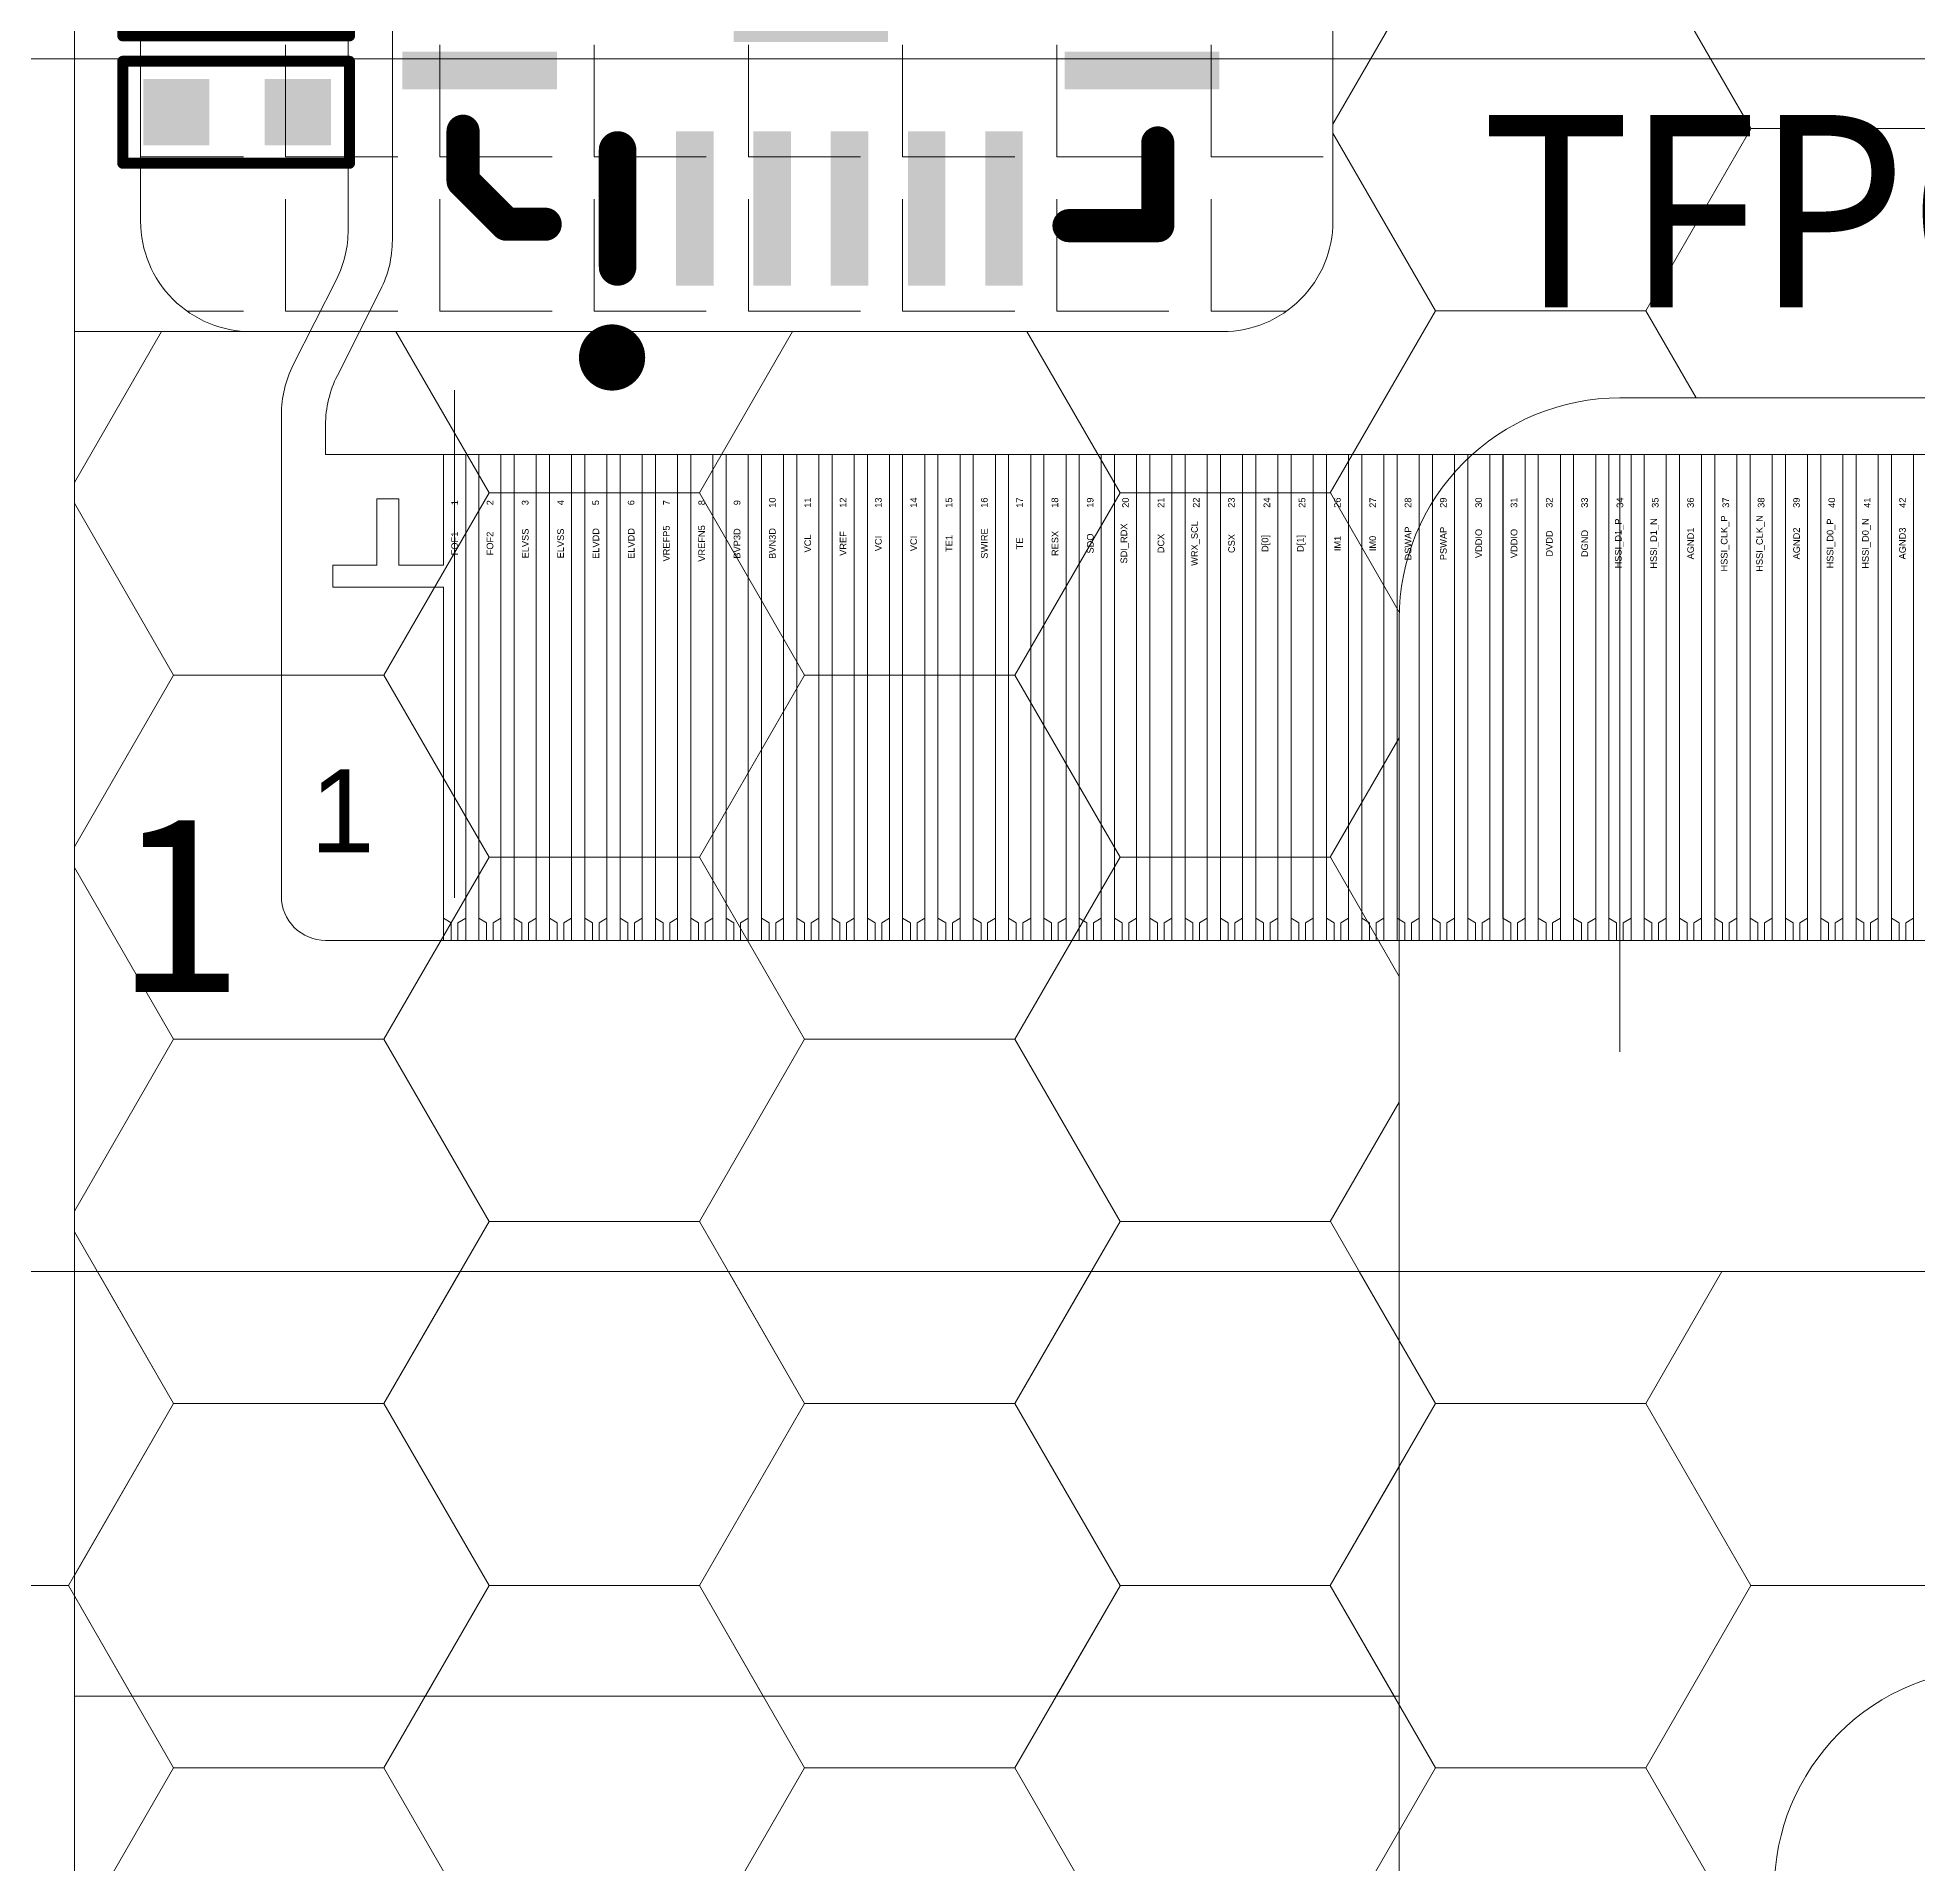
# Model space of a CAD drawing. Header units: millimetres. Extents: x 2674 to 3449, y -296 to 185.
# Drawn here: x 3245.51 to 3254.02, y -180.26 to -171.99 of the extents above; entities that cross this region are included whole.
import ezdxf
from ezdxf.enums import TextEntityAlignment as Align

# ---------------------------------------------------------------- set-up
doc = ezdxf.new("R2010")
doc.units = ezdxf.units.MM
doc.layers.get('0').update_dxf_attribs({"lineweight": 5})
doc.layers.get('Defpoints').update_dxf_attribs({"lineweight": 5})
for name, color, linetype, lineweight in [('COF', 4, 'Continuous', 5), ('DIM', 3, 'Continuous', 5), ('EMI', 5, 'Continuous', 5), ('Main-FPC', 2, 'Continuous', 5), ('MFPC', 2, 'Continuous', 5), ('TFPC', 50, 'Continuous', 5)]:
    doc.layers.add(name, color=color, linetype=linetype, lineweight=lineweight)
doc.layers.add('TOPLAYER', color=1, linetype='Continuous')
doc.layers.add('TOPOVERLAY', color=2, linetype='Continuous')
doc.styles.add('MBC_Arial_Font', font='arial.ttf')
doc.styles.add('RD', font='ROMAND.shx', dxfattribs={"width": 0.8})
doc.styles.add('ZI2.5', font='SimSun.ttf', dxfattribs={"height": 2.5})
doc.styles.add('汉字', font='SimSun.ttf')
doc.dimstyles.new('DIM', dxfattribs={"dimtxt": 0.8, "dimasz": 0.8, "dimexe": 0, "dimexo": 0.5, "dimgap": 0.11, "dimtad": 0, "dimzin": 1, "dimdsep": 46, "dimtxsty": 'RD', "dimcen": 0, "dimclrd": 256, "dimclre": 256, "dimclrt": 256, "dimadec": 0, "dimazin": 0, "dimtm": 1e-09, "dimtfac": 1, "dimtofl": 0, "dimtmove": 0, "dimatfit": 3, "dimfxl": 1, "dimlwe": -1, "dimarcsym": 0})

# ---------------------------------------------------------------- blocks, each defined once
blk = doc.blocks.new('*D258')
at = {"layer": 'Defpoints', "color": 0, "lineweight": 5, "transparency": 16777216}
for p in [(3218.7847, -164.5772), (3245.2441, -164.5772), (3251.5958, -203.8987)]:
    blk.add_point(p, dxfattribs=at)
at = {"layer": 'DIM', "transparency": 16777216}
for p, q in [((3244.7441, -164.5772), (3218.7847, -164.5772)), ((3251.0958, -203.8987), (3218.7847, -203.8987))]:
    blk.add_line(p, q, dxfattribs=at)
at = {"layer": 'DIM', "lineweight": -2, "transparency": 16777216}
for p, q in [((3218.7847, -165.3772), (3218.7847, -176.9272)), ((3218.7847, -203.0987), (3218.7847, -184.5072))]:
    blk.add_line(p, q, dxfattribs=at)
at = {"layer": 'DIM', "lineweight": 5, "transparency": 16777216}
for points in [[(3218.6514, -165.3772), (3218.9181, -165.3772), (3218.7847, -164.5772)], [(3218.6514, -203.0987), (3218.9181, -203.0987), (3218.7847, -203.8987)]]:
    blk.add_solid(points, dxfattribs=at)
at = {"layer": 'DIM', "lineweight": 5, "transparency": 16777216, "insert": (3218.7847, -180.7172), "char_height": 1.2, "attachment_point": 5, "rotation": 90, "style": 'RD'}
blk.add_mtext('39.32±0.5', dxfattribs=at)
blk = doc.blocks.new('R178MQM-CO5300-COF-V01-A')
at = {"layer": 'COF', "color": 1}
blk.add_line((1442.5349, -188.1944), (1442.5349, -185.4894), dxfattribs=at)
at = {"layer": 'COF'}
blk.add_lwpolyline([(1437.7099, -178.2677), (1436.8915, -179.2582, 0.175975), (1436.7749, -179.5791), (1436.7749, -184.4705, -0.117266), (1436.7214, -184.6956), (1436.526, -185.0833, 0.117266), (1436.4724, -185.3084), (1436.4724, -187.4894, 0.414214), (1436.6724, -187.6894), (1448.3974, -187.6894, 0.414214), (1448.5974, -187.4894), (1448.5974, -185.3083, 0.117288), (1448.5439, -185.0832), (1448.3485, -184.6956, -0.117288), (1448.2949, -184.4705), (1448.2949, -179.5791, 0.175975), (1448.1784, -179.2582), (1447.362, -178.2825, -0.175975), (1447.2454, -177.9617), (1447.2454, -175.9394, 0.414214), (1447.0454, -175.7394), (1438.0244, -175.7394, 0.414214), (1437.8244, -175.9394), (1437.8244, -177.9492, -0.174367)], format="xyb", close=True, dxfattribs=at)
at = {"layer": 'COF', "color": 6}
blk.add_lwpolyline([(1448.3974, -185.356, 0.117266), (1448.3439, -185.1309), (1448.1485, -184.7432, -0.117266), (1448.0949, -184.5181), (1448.0949, -179.651, 0.174367), (1447.9804, -179.3326), (1447.16, -178.3396, -0.174367), (1447.0454, -178.0211), (1447.0454, -176.3594), (1438.0244, -176.3594), (1438.0244, -178.0343, -0.175975), (1437.9079, -178.3552), (1437.0915, -179.3308, 0.175975), (1436.9749, -179.6517), (1436.9749, -184.5181, -0.117288), (1436.9214, -184.7432), (1436.726, -185.1308, 0.117288), (1436.6724, -185.3559), (1436.6724, -185.4894), (1448.3974, -185.4894)], format="xyb", close=True, dxfattribs=at)
at = {"layer": 'COF', "color": 1}
blk.add_lwpolyline([(1437.2571, -185.1973), (1437.2571, -187.4973)], dxfattribs=at)
at = {"layer": 'COF', "color": 2}
for points in [[(1437.2071, -185.4894), (1437.2071, -185.9894), (1437.0049, -185.9894), (1437.0049, -185.6894), (1436.9049, -185.6894), (1436.9049, -185.9894), (1436.7049, -185.9894), (1436.7049, -186.0894), (1437.2071, -186.0894), (1437.2071, -187.5894), (1437.2421, -187.6094), (1437.2421, -187.6894)], [(1437.2721, -187.6894), (1437.2721, -187.6094), (1437.3071, -187.5894), (1437.3071, -185.4894)], [(1437.367, -185.4894), (1437.367, -187.5894), (1437.402, -187.6094), (1437.402, -187.6894)], [(1437.432, -187.6894), (1437.432, -187.6094), (1437.467, -187.5894), (1437.467, -185.4894)], [(1437.5619, -187.6894), (1437.5619, -187.6094), (1437.5269, -187.5894), (1437.5269, -185.4894)], [(1437.6269, -185.4894), (1437.6269, -187.5894), (1437.5919, -187.6094), (1437.5919, -187.6894)], [(1437.7219, -187.6894), (1437.7219, -187.6094), (1437.6869, -187.5894), (1437.6869, -185.4894)], [(1437.7869, -185.4894), (1437.7869, -187.5894), (1437.7519, -187.6094), (1437.7519, -187.6894)], [(1437.8818, -187.6894), (1437.8818, -187.6094), (1437.8468, -187.5894), (1437.8468, -185.4894)], [(1437.9468, -185.4894), (1437.9468, -187.5894), (1437.9118, -187.6094), (1437.9118, -187.6894)], [(1438.0417, -187.6894), (1438.0417, -187.6094), (1438.0067, -187.5894), (1438.0067, -185.4894)], [(1438.1067, -185.4894), (1438.1067, -187.5894), (1438.0717, -187.6094), (1438.0717, -187.6894)], [(1438.1667, -185.4894), (1438.1667, -187.5894), (1438.2017, -187.6094), (1438.2017, -187.6894)], [(1438.2317, -187.6894), (1438.2317, -187.6094), (1438.2667, -187.5894), (1438.2667, -185.4894)], [(1438.3266, -185.4894), (1438.3266, -187.5894), (1438.3616, -187.6094), (1438.3616, -187.6894)], [(1438.3916, -187.6894), (1438.3916, -187.6094), (1438.4266, -187.5894), (1438.4266, -185.4894)], [(1438.5215, -187.6894), (1438.5215, -187.6094), (1438.4865, -187.5894), (1438.4865, -185.4894)], [(1438.5865, -185.4894), (1438.5865, -187.5894), (1438.5515, -187.6094), (1438.5515, -187.6894)], [(1438.6815, -187.6894), (1438.6815, -187.6094), (1438.6465, -187.5894), (1438.6465, -185.4894)], [(1438.7465, -185.4894), (1438.7465, -187.5894), (1438.7115, -187.6094), (1438.7115, -187.6894)], [(1438.8064, -185.4894), (1438.8064, -187.5894), (1438.8414, -187.6094), (1438.8414, -187.6894)], [(1438.8714, -187.6894), (1438.8714, -187.6094), (1438.9064, -187.5894), (1438.9064, -185.4894)], [(1439.0014, -187.6894), (1439.0014, -187.6094), (1438.9664, -187.5894), (1438.9664, -185.4894)], [(1439.0664, -185.4894), (1439.0664, -187.5894), (1439.0314, -187.6094), (1439.0314, -187.6894)], [(1439.1263, -185.4894), (1439.1263, -187.5894), (1439.1613, -187.6094), (1439.1613, -187.6894)], [(1439.1913, -187.6894), (1439.1913, -187.6094), (1439.2263, -187.5894), (1439.2263, -185.4894)], [(1439.2862, -185.4894), (1439.2862, -187.5894), (1439.3212, -187.6094), (1439.3212, -187.6894)], [(1439.3512, -187.6894), (1439.3512, -187.6094), (1439.3862, -187.5894), (1439.3862, -185.4894)], [(1439.4462, -185.4894), (1439.4462, -187.5894), (1439.4812, -187.6094), (1439.4812, -187.6894)], [(1439.5112, -187.6894), (1439.5112, -187.6094), (1439.5462, -187.5894), (1439.5462, -185.4894)], [(1439.6411, -187.6894), (1439.6411, -187.6094), (1439.6061, -187.5894), (1439.6061, -185.4894)], [(1439.7061, -185.4894), (1439.7061, -187.5894), (1439.6711, -187.6094), (1439.6711, -187.6894)], [(1439.801, -187.6894), (1439.801, -187.6094), (1439.766, -187.5894), (1439.766, -185.4894)], [(1439.866, -185.4894), (1439.866, -187.5894), (1439.831, -187.6094), (1439.831, -187.6894)], [(1439.961, -187.6894), (1439.961, -187.6094), (1439.926, -187.5894), (1439.926, -185.4894)], [(1440.026, -185.4894), (1440.026, -187.5894), (1439.991, -187.6094), (1439.991, -187.6894)], [(1440.1209, -187.6894), (1440.1209, -187.6094), (1440.0859, -187.5894), (1440.0859, -185.4894)], [(1440.1859, -185.4894), (1440.1859, -187.5894), (1440.1509, -187.6094), (1440.1509, -187.6894)], [(1440.2808, -187.6894), (1440.2808, -187.6094), (1440.2458, -187.5894), (1440.2458, -185.4894)], [(1440.3458, -185.4894), (1440.3458, -187.5894), (1440.3108, -187.6094), (1440.3108, -187.6894)], [(1440.4408, -187.6894), (1440.4408, -187.6094), (1440.4058, -187.5894), (1440.4058, -185.4894)], [(1440.5058, -185.4894), (1440.5058, -187.5894), (1440.4708, -187.6094), (1440.4708, -187.6894)], [(1440.6007, -187.6894), (1440.6007, -187.6094), (1440.5657, -187.5894), (1440.5657, -185.4894)], [(1440.6657, -185.4894), (1440.6657, -187.5894), (1440.6307, -187.6094), (1440.6307, -187.6894)], [(1440.7256, -185.4894), (1440.7256, -187.5894), (1440.7606, -187.6094), (1440.7606, -187.6894)], [(1440.7906, -187.6894), (1440.7906, -187.6094), (1440.8256, -187.5894), (1440.8256, -185.4894)], [(1440.8856, -185.4894), (1440.8856, -187.5894), (1440.9206, -187.6094), (1440.9206, -187.6894)], [(1440.9506, -187.6894), (1440.9506, -187.6094), (1440.9856, -187.5894), (1440.9856, -185.4894)], [(1441.0805, -187.6894), (1441.0805, -187.6094), (1441.0455, -187.5894), (1441.0455, -185.4894)], [(1441.1455, -185.4894), (1441.1455, -187.5894), (1441.1105, -187.6094), (1441.1105, -187.6894)], [(1441.2405, -187.6894), (1441.2405, -187.6094), (1441.2055, -187.5894), (1441.2055, -185.4894)], [(1441.3055, -185.4894), (1441.3055, -187.5894), (1441.2705, -187.6094), (1441.2705, -187.6894)], [(1441.4004, -187.6894), (1441.4004, -187.6094), (1441.3654, -187.5894), (1441.3654, -185.4894)], [(1441.4654, -185.4894), (1441.4654, -187.5894), (1441.4304, -187.6094), (1441.4304, -187.6894)], [(1441.5603, -187.6894), (1441.5603, -187.6094), (1441.5253, -187.5894), (1441.5253, -185.4894)], [(1441.6253, -185.4894), (1441.6253, -187.5894), (1441.5903, -187.6094), (1441.5903, -187.6894)], [(1441.6853, -185.4894), (1441.6853, -187.5894), (1441.7203, -187.6094), (1441.7203, -187.6894)], [(1441.7503, -187.6894), (1441.7503, -187.6094), (1441.7853, -187.5894), (1441.7853, -185.4894)], [(1441.8802, -187.6894), (1441.8802, -187.6094), (1441.8452, -187.5894), (1441.8452, -185.4894)], [(1441.9452, -185.4894), (1441.9452, -187.5894), (1441.9102, -187.6094), (1441.9102, -187.6894)], [(1442.0401, -187.6894), (1442.0401, -187.6094), (1442.0051, -187.5894), (1442.0051, -185.4894)], [(1442.1051, -185.4894), (1442.1051, -187.5894), (1442.0701, -187.6094), (1442.0701, -187.6894)], [(1442.1651, -185.4894), (1442.1651, -187.5894), (1442.2001, -187.6094), (1442.2001, -187.6894)], [(1442.2301, -187.6894), (1442.2301, -187.6094), (1442.2651, -187.5894), (1442.2651, -185.4894)], [(1442.36, -187.6894), (1442.36, -187.6094), (1442.325, -187.5894), (1442.325, -185.4894)], [(1442.425, -185.4894), (1442.425, -187.5894), (1442.39, -187.6094), (1442.39, -187.6894)], [(1442.4849, -185.4894), (1442.4849, -187.5894), (1442.5199, -187.6094), (1442.5199, -187.6894)], [(1442.5499, -187.6894), (1442.5499, -187.6094), (1442.5849, -187.5894), (1442.5849, -185.4894)], [(1442.6449, -185.4894), (1442.6449, -187.5894), (1442.6799, -187.6094), (1442.6799, -187.6894)], [(1442.7099, -187.6894), (1442.7099, -187.6094), (1442.7449, -187.5894), (1442.7449, -185.4894)], [(1442.8048, -185.4894), (1442.8048, -187.5894), (1442.8398, -187.6094), (1442.8398, -187.6894)], [(1442.8698, -187.6894), (1442.8698, -187.6094), (1442.9048, -187.5894), (1442.9048, -185.4894)], [(1442.9648, -185.4894), (1442.9648, -187.5894), (1442.9998, -187.6094), (1442.9998, -187.6894)], [(1443.0298, -187.6894), (1443.0298, -187.6094), (1443.0648, -187.5894), (1443.0648, -185.4894)], [(1443.1247, -185.4894), (1443.1247, -187.5894), (1443.1597, -187.6094), (1443.1597, -187.6894)], [(1443.1897, -187.6894), (1443.1897, -187.6094), (1443.2247, -187.5894), (1443.2247, -185.4894)], [(1443.2846, -185.4894), (1443.2846, -187.5894), (1443.3196, -187.6094), (1443.3196, -187.6894)], [(1443.3496, -187.6894), (1443.3496, -187.6094), (1443.3846, -187.5894), (1443.3846, -185.4894)], [(1443.4446, -185.4894), (1443.4446, -187.5894), (1443.4796, -187.6094), (1443.4796, -187.6894)], [(1443.5096, -187.6894), (1443.5096, -187.6094), (1443.5446, -187.5894), (1443.5446, -185.4894)], [(1443.6045, -185.4894), (1443.6045, -187.5894), (1443.6395, -187.6094), (1443.6395, -187.6894)], [(1443.6695, -187.6894), (1443.6695, -187.6094), (1443.7045, -187.5894), (1443.7045, -185.4894)], [(1443.7644, -185.4894), (1443.7644, -187.5894), (1443.7994, -187.6094), (1443.7994, -187.6894)], [(1443.8294, -187.6894), (1443.8294, -187.6094), (1443.8644, -187.5894), (1443.8644, -185.4894)]]:
    blk.add_lwpolyline(points, dxfattribs=at)
at = {"layer": 'COF', "style": 'MBC_Arial_Font'}
for s, p in [('10', (1438.6961, -185.7071)), ('11', (1438.8565, -185.7071)), ('12', (1439.0165, -185.7071)), ('13', (1439.1759, -185.7071)), ('14', (1439.3363, -185.7071)), ('15', (1439.4958, -185.7071)), ('16', (1439.6557, -185.7071)), ('17', (1439.8162, -185.7071)), ('18', (1439.9756, -185.7071)), ('19', (1440.1355, -185.7071)), ('20', (1440.2955, -185.7071)), ('21', (1440.4559, -185.7071)), ('22', (1440.6158, -185.7071)), ('23', (1440.7752, -185.7071)), ('24', (1440.9357, -185.7071)), ('25', (1441.0951, -185.7071)), ('26', (1441.2551, -185.7071)), ('27', (1441.4155, -185.7071)), ('28', (1441.5749, -185.7071)), ('29', (1441.7349, -185.7071)), ('30', (1441.8948, -185.7071)), ('31', (1442.0547, -185.7071)), ('32', (1442.2147, -185.7071)), ('33', (1442.3746, -185.7071)), ('34', (1442.5345, -185.7071)), ('35', (1442.6945, -185.7071)), ('36', (1442.8544, -185.7071)), ('37', (1443.0143, -185.7071)), ('38', (1443.1743, -185.7071)), ('39', (1443.3342, -185.7071)), ('40', (1443.4942, -185.7071)), ('41', (1443.6546, -185.7071)), ('42', (1443.8146, -185.7071)), ('1', (1437.2572, -185.7071)), ('2', (1437.4171, -185.7071)), ('3', (1437.5765, -185.7071)), ('4', (1437.7369, -185.7071)), ('5', (1437.8959, -185.7071)), ('6', (1438.0563, -185.7071)), ('7', (1438.2163, -185.7071)), ('8', (1438.3762, -185.7071)), ('9', (1438.5362, -185.7071)), ('HSSI_CLK_P', (1443.0069, -185.8919)), ('HSSI_CLK_N', (1443.1669, -185.8919)), ('FOF1', (1437.2571, -185.8919)), ('FOF2', (1437.417, -185.8919)), ('ELVSS', (1437.5769, -185.8919)), ('ELVSS', (1437.7369, -185.8919)), ('ELVDD', (1437.8968, -185.8919)), ('ELVDD', (1438.0567, -185.8919)), ('VREFP5', (1438.2162, -185.8919)), ('VREFN5', (1438.3761, -185.8919)), ('BVP3D', (1438.5361, -185.8919)), ('BVN3D', (1438.6961, -185.8919)), ('VCL', (1438.8564, -185.8919)), ('VREF', (1439.0164, -185.8919)), ('VCI', (1439.1763, -185.8919)), ('VCI', (1439.3362, -185.8919)), ('TE1', (1439.4963, -185.8919)), ('SWIRE', (1439.6561, -185.8919)), ('RESX', (1439.976, -185.8919)), ('SDO', (1440.1359, -185.8919)), ('SDI_RDX', (1440.288, -185.8919)), ('DCX', (1440.4558, -185.8919)), ('WRX_SCL', (1440.6079, -185.8919)), ('CSX', (1440.7756, -185.8919)), ('D[0]', (1440.9274, -185.8919)), ('D[1]', (1441.0873, -185.8919)), ('IM1', (1441.2556, -185.8919)), ('IM0', (1441.415, -185.8919)), ('DSWAP', (1441.5753, -185.8919)), ('PSWAP', (1441.7353, -185.8919)), ('VDDIO', (1441.8952, -185.8919)), ('VDDIO', (1442.0552, -185.8919)), ('DVDD', (1442.2151, -185.8919)), ('DGND', (1442.375, -185.8919)), ('HSSI_D1_P', (1442.5271, -185.8919)), ('HSSI_D1_N', (1442.6871, -185.8919)), ('AGND1', (1442.8548, -185.8919)), ('AGND2', (1443.3346, -185.8919)), ('HSSI_D0_P', (1443.4867, -185.8919)), ('HSSI_D0_N', (1443.6467, -185.8919)), ('AGND3', (1443.8144, -185.8919)), ('TE', (1439.816, -185.8919))]:
    blk.add_text(s, height=0.03, rotation=90, dxfattribs=at).set_placement(p, align=Align.MIDDLE_CENTER)
at = {"layer": 'COF', "color": 255, "style": 'MBC_Arial_Font'}
blk.add_text('1', height=0.375, dxfattribs=at).set_placement((1436.7484, -187.1028), align=Align.MIDDLE_CENTER)
blk = doc.blocks.new('R178MQK-026-TFPC-V01-A')
at = {"lineweight": 5}
h = blk.add_hatch(dxfattribs=at)
h.set_pattern_fill('ANGLE', scale=0.1)
h.set_pattern_definition([(0, (0, 0), (0, 0.6985), [0.508, -0.1905]), (90, (0, 0), (-0.6985, 4e-17), [0.508, -0.1905])])
edge = h.paths.add_edge_path()
edge.add_line((2666.4547, -173.3199), (2670.8547, -173.3199))
edge.add_arc((2670.8547, -172.8199), 0.5, 270, 360)
edge.add_line((2671.3547, -172.8199), (2671.3547, -168.9199))
edge.add_arc((2670.8547, -168.9199), 0.5, 0, 90)
edge.add_line((2670.8547, -168.4199), (2666.4547, -168.4199))
edge.add_arc((2666.4547, -168.9199), 0.5, 90, 180)
edge.add_line((2665.9547, -168.9199), (2665.9547, -172.8199))
edge.add_arc((2666.4547, -172.8199), 0.5, 180, 270)
h.paths.add_polyline_path([(2667.6355, -169.2476), (2669.9357, -169.2707), (2669.908, -172.0224), (2667.6078, -171.9993)], flags=24)
at = {"layer": 'EMI', "lineweight": 5}
h = blk.add_hatch(dxfattribs=at)
h.set_pattern_fill('HONEY', color=256, scale=0.3)
edge = h.paths.add_edge_path()
edge.add_arc((2677.4606, -167.62), 5.9999, 269.99923, 317.05885, ccw=False)
edge.add_line((2677.4605, -173.6199), (2672.6547, -173.6199))
edge.add_arc((2672.6547, -174.6199), 1, 90, 180)
edge.add_line((2671.6547, -174.6199), (2671.6547, -179.4999))
edge.add_line((2671.6547, -179.4999), (2665.6547, -179.4999))
edge.add_line((2665.6547, -179.4999), (2665.6547, -173.3199))
edge.add_line((2665.6547, -173.3199), (2670.8547, -173.3199))
edge.add_arc((2670.8547, -172.8199), 0.5, 270, 360)
edge.add_line((2671.3547, -172.8199), (2671.3547, -170.6199))
edge.add_line((2671.3547, -170.6199), (2675.9102, -170.6199))
edge.add_arc((2675.9102, -167.6199), 3, 270, 354.10555)
edge.add_line((2678.8943, -167.928), (2682.9844, -167.928))
edge.add_line((2682.9844, -167.928), (2682.9844, -168.0479))
edge.add_arc((2681.9844, -168.0479), 1, 326.7332, 360, ccw=False)
edge.add_arc((2683.6567, -169.145), 1, 146.7332, 180)
edge.add_line((2682.6567, -169.145), (2682.6567, -169.6637))
edge.add_arc((2679.6567, -169.6637), 3, -42.94115, 0, ccw=False)
at = {"color": 7, "lineweight": 5}
blk.add_lwpolyline([(2666.4547, -173.3199), (2670.8547, -173.3199, 0.414214), (2671.3547, -172.8199), (2671.3547, -168.9199, 0.414214), (2670.8547, -168.4199), (2666.4547, -168.4199, 0.414214), (2665.9547, -168.9199), (2665.9547, -172.8199, 0.414214)], format="xyb", close=True, dxfattribs=at)
at = {"layer": 'EMI', "lineweight": 5}
blk.add_lwpolyline([(2681.8528, -171.7074, -0.208272), (2677.4605, -173.6199), (2672.6547, -173.6199, 0.414214), (2671.6547, -174.6199), (2671.6547, -179.4999), (2665.6547, -179.4999), (2665.6547, -173.3199), (2670.8547, -173.3199, 0.414214), (2671.3547, -172.8199), (2671.3547, -170.6199), (2675.9102, -170.6199, 0.384393), (2678.8943, -167.928), (2682.9844, -167.928), (2682.9844, -168.0479, -0.146182), (2682.8205, -168.5965, 0.146182), (2682.6567, -169.145), (2682.6567, -169.6637, -0.18959)], format="xyb", close=True, dxfattribs=at)
at = {"layer": 'TFPC'}
blk.add_lwpolyline([(2665.6547, -168.6199), (2665.6547, -183.3999, 0.414214), (2665.9547, -183.6999), (2671.3547, -183.6999, 0.414214), (2671.6547, -183.3999), (2671.6547, -174.6199, -0.414214), (2672.6547, -173.6199), (2677.4605, -173.6199, 0.208272)], format="xyb", dxfattribs=at)
at = {"layer": 'TOPLAYER', "const_width": 0.17}
blk.add_lwpolyline([(2668.1148, -173.0272), (2668.1148, -172.4972)], dxfattribs=at)
at = {"layer": 'TOPLAYER', "const_width": 0.085}
for points in [[(2668.1148, -172.5397, 1), (2668.1148, -172.4547, 1)], [(2668.1148, -173.0697, 1), (2668.1148, -172.9847, 1)]]:
    blk.add_lwpolyline(points, format="xyb", close=True, dxfattribs=at)
at = {"layer": 'TOPLAYER'}
for points in [[(2669.3399, -172.0076), (2669.3399, -170.5076), (2668.6399, -172.0076), (2668.6399, -170.5076)], [(2667.8398, -172.2222), (2667.8398, -172.0522), (2667.1398, -172.2222), (2667.1398, -172.0522)], [(2670.1398, -172.0522), (2670.1398, -172.2222), (2670.8398, -172.0522), (2670.8398, -172.2222)], [(2666.2664, -172.4764), (2666.2664, -172.1764), (2665.9664, -172.4764), (2665.9664, -172.1764)], [(2666.8164, -172.4764), (2666.8164, -172.1764), (2666.5164, -172.4764), (2666.5164, -172.1764)], [(2668.5498, -172.4122), (2668.3798, -172.4122), (2668.5498, -173.1122), (2668.3798, -173.1122)], [(2668.8998, -172.4122), (2668.7298, -172.4122), (2668.8998, -173.1122), (2668.7298, -173.1122)], [(2669.2498, -172.4122), (2669.0798, -172.4122), (2669.2498, -173.1122), (2669.0798, -173.1122)], [(2669.5998, -172.4122), (2669.4298, -172.4122), (2669.5998, -173.1122), (2669.4298, -173.1122)], [(2669.9498, -172.4122), (2669.7798, -172.4122), (2669.9498, -173.1122), (2669.7798, -173.1122)]]:
    blk.add_solid(points, dxfattribs=at)
at = {"layer": 'TOPOVERLAY'}
for points, const_width in [([(2665.8738, -171.9804), (2665.8738, -171.5185)], 0.05), ([(2666.9006, -171.9804), (2666.9006, -171.5185)], 0.05), ([(2665.8738, -171.9804), (2666.9006, -171.9804)], 0.05), ([(2665.8738, -172.0957), (2666.9006, -172.0957)], 0.05), ([(2665.8738, -172.5576), (2665.8738, -172.0957)], 0.05), ([(2666.9006, -172.5576), (2666.9006, -172.0957)], 0.05), ([(2667.4148, -172.6372), (2667.4148, -172.4122)], 0.15), ([(2670.5613, -172.8401), (2670.5613, -172.4652)], 0.15), ([(2665.8738, -172.5576), (2666.9006, -172.5576)], 0.05), ([(2667.4148, -172.6372), (2667.6113, -172.8337)], 0.15), ([(2667.6113, -172.8337), (2667.7868, -172.8337)], 0.15), ([(2670.1592, -172.8401), (2670.5613, -172.8401)], 0.15)]:
    blk.add_lwpolyline(points, dxfattribs=dict(at, const_width=const_width))
for points, const_width in [([(2665.8863, -171.9804, 1), (2665.8613, -171.9804, 1)], 0.025), ([(2665.8863, -171.9804, 1), (2665.8613, -171.9804, 1)], 0.025), ([(2666.9131, -171.9804, 1), (2666.8881, -171.9804, 1)], 0.025), ([(2666.9131, -171.9804, 1), (2666.8881, -171.9804, 1)], 0.025), ([(2665.8863, -172.0957, 1), (2665.8613, -172.0957, 1)], 0.025), ([(2665.8863, -172.0957, 1), (2665.8613, -172.0957, 1)], 0.025), ([(2666.9131, -172.0957, 1), (2666.8881, -172.0957, 1)], 0.025), ([(2666.9131, -172.0957, 1), (2666.8881, -172.0957, 1)], 0.025), ([(2667.4148, -172.4497, 1), (2667.4148, -172.3747, 1)], 0.075), ([(2670.5613, -172.5027, 1), (2670.5613, -172.4277, 1)], 0.075), ([(2665.8863, -172.5576, 1), (2665.8613, -172.5576, 1)], 0.025), ([(2665.8863, -172.5576, 1), (2665.8613, -172.5576, 1)], 0.025), ([(2666.9131, -172.5576, 1), (2666.8881, -172.5576, 1)], 0.025), ([(2666.9131, -172.5576, 1), (2666.8881, -172.5576, 1)], 0.025), ([(2667.4148, -172.6747, 1), (2667.4148, -172.5997, 1)], 0.075), ([(2667.4148, -172.6747, 1), (2667.4148, -172.5997, 1)], 0.075), ([(2667.6113, -172.8712, 1), (2667.6113, -172.7962, 1)], 0.075), ([(2667.6113, -172.8712, 1), (2667.6113, -172.7962, 1)], 0.075), ([(2667.7868, -172.8712, 1), (2667.7868, -172.7962, 1)], 0.075), ([(2670.1592, -172.8776, 1), (2670.1592, -172.8026, 1)], 0.075), ([(2670.5613, -172.8776, 1), (2670.5613, -172.8026, 1)], 0.075), ([(2670.5613, -172.8776, 1), (2670.5613, -172.8026, 1)], 0.075), ([(2668.0898, -173.5122, 1), (2668.0898, -173.3622, 1)], 0.15)]:
    blk.add_lwpolyline(points, format="xyb", close=True, dxfattribs=dict(at, const_width=const_width))
at = {"color": 252, "lineweight": 5, "insert": (2672.0507, -170.8868), "char_height": 0.870901, "attachment_point": 1, "style": '汉字'}
blk.add_mtext('{\\fMicrosoft YaHei|b0|i0|c134|p34;\\C255;R178MQK-026-\\PTFPC-V01}', dxfattribs=at)
blk = doc.blocks.new('R178MQK-041-MFPC-V01-A')
at = {"layer": 'EMI', "lineweight": 5}
h = blk.add_hatch(dxfattribs=at)
h.set_pattern_fill('HONEY', color=5, scale=0.3)
edge = h.paths.add_edge_path()
edge.add_line((2681.9451, -179.3756), (2681.9451, -177.5772))
edge.add_line((2681.9451, -177.5772), (2662.3731, -177.5772))
edge.add_line((2662.3731, -177.5772), (2662.3731, -189.7039))
edge.add_arc((2661.6539, -190.3987), 1, 0, 44.00606, ccw=False)
edge.add_line((2662.6539, -190.3987), (2662.6539, -198.8987))
edge.add_arc((2667.6539, -198.8987), 5, 180, 270)
edge.add_line((2667.6539, -203.8987), (2675.5038, -203.8987))
edge.add_arc((2675.5038, -198.8987), 5, 270, 360)
edge.add_line((2680.5038, -198.8987), (2680.5038, -184.5413))
edge.add_arc((2681.1038, -184.5413), 0.6, 175.87001, 180, ccw=False)
edge.add_line((2680.5053, -184.4981), (2675.5022, -184.4981))
edge.add_arc((2674.9038, -184.5413), 0.6, 0, 4.12999, ccw=False)
edge.add_line((2675.5038, -184.5413), (2675.5038, -195.8987))
edge.add_arc((2672.5038, -195.8987), 3, -90, 0, ccw=False)
edge.add_line((2672.5038, -198.8987), (2670.6539, -198.8987))
edge.add_arc((2670.6539, -195.8987), 3, 180, 270, ccw=False)
edge.add_line((2667.6539, -195.8987), (2667.6539, -190.3987))
edge.add_arc((2668.6539, -190.3987), 1, 90, 180, ccw=False)
edge.add_line((2668.6539, -189.3987), (2672.3539, -189.3987))
edge.add_arc((2672.3539, -188.3987), 1, 270, 360)
edge.add_line((2673.3539, -188.3987), (2673.3539, -180.3756))
edge.add_arc((2674.3539, -180.3756), 1, 90, 180, ccw=False)
edge.add_line((2674.3539, -179.3756), (2681.9451, -179.3756))
at = {"layer": 'EMI', "color": 5, "lineweight": 5}
blk.add_lwpolyline([(2681.9451, -179.3756), (2681.9451, -177.5772), (2662.3731, -177.5772), (2662.3731, -189.7039, -0.194408), (2662.6539, -190.3987), (2662.6539, -198.8987, 0.414214), (2667.6539, -203.8987), (2675.5038, -203.8987, 0.414214), (2680.5038, -198.8987), (2680.5038, -184.5413, -0.018022), (2680.5053, -184.4981), (2675.5022, -184.4981, -0.018022), (2675.5038, -184.5413), (2675.5038, -195.8987, -0.414214), (2672.5038, -198.8987), (2670.6539, -198.8987, -0.414214), (2667.6539, -195.8987), (2667.6539, -190.3987, -0.414214), (2668.6539, -189.3987), (2672.3539, -189.3987, 0.414214), (2673.3539, -188.3987), (2673.3539, -180.3756, -0.414214), (2674.3539, -179.3756)], format="xyb", close=True, dxfattribs=at)
at = {"layer": 'Main-FPC', "lineweight": 5}
for points in [[(2667.3268, -173.8772), (2667.3268, -174.3772), (2667.1246, -174.3772), (2667.1246, -174.0772), (2667.0246, -174.0772), (2667.0246, -174.3772), (2666.8246, -174.3772), (2666.8246, -174.4772), (2667.3268, -174.4772), (2667.3268, -176.0772), (2667.4268, -176.0772), (2667.4268, -173.8772)], [(2667.4867, -173.8772), (2667.4867, -176.0772), (2667.5867, -176.0772), (2667.5867, -173.8772)], [(2667.6466, -173.8772), (2667.6466, -176.0772), (2667.7466, -176.0772), (2667.7466, -173.8772)], [(2667.8066, -173.8772), (2667.8066, -176.0772), (2667.9066, -176.0772), (2667.9066, -173.8772)], [(2667.9665, -173.8772), (2667.9665, -176.0772), (2668.0665, -176.0772), (2668.0665, -173.8772)], [(2668.1265, -173.8772), (2668.1265, -176.0772), (2668.2265, -176.0772), (2668.2265, -173.8772)], [(2668.2864, -173.8772), (2668.2864, -176.0772), (2668.3864, -176.0772), (2668.3864, -173.8772)], [(2668.4463, -173.8772), (2668.4463, -176.0772), (2668.5463, -176.0772), (2668.5463, -173.8772)], [(2668.6063, -173.8772), (2668.6063, -176.0772), (2668.7063, -176.0772), (2668.7063, -173.8772)], [(2668.7662, -173.8772), (2668.7662, -176.0772), (2668.8662, -176.0772), (2668.8662, -173.8772)], [(2668.9261, -173.8772), (2668.9261, -176.0772), (2669.0261, -176.0772), (2669.0261, -173.8772)], [(2669.0861, -173.8772), (2669.0861, -176.0772), (2669.1861, -176.0772), (2669.1861, -173.8772)], [(2669.246, -173.8772), (2669.246, -176.0772), (2669.346, -176.0772), (2669.346, -173.8772)], [(2669.4059, -173.8772), (2669.4059, -176.0772), (2669.5059, -176.0772), (2669.5059, -173.8772)], [(2669.5659, -173.8772), (2669.5659, -176.0772), (2669.6659, -176.0772), (2669.6659, -173.8772)], [(2669.7258, -173.8772), (2669.7258, -176.0772), (2669.8258, -176.0772), (2669.8258, -173.8772)], [(2669.8857, -173.8772), (2669.8857, -176.0772), (2669.9857, -176.0772), (2669.9857, -173.8772)], [(2670.0457, -173.8772), (2670.0457, -176.0772), (2670.1457, -176.0772), (2670.1457, -173.8772)], [(2670.2056, -173.8772), (2670.2056, -176.0772), (2670.3056, -176.0772), (2670.3056, -173.8772)], [(2670.3656, -173.8772), (2670.3656, -176.0772), (2670.4656, -176.0772), (2670.4656, -173.8772)], [(2670.5255, -173.8772), (2670.5255, -176.0772), (2670.6255, -176.0772), (2670.6255, -173.8772)], [(2670.6854, -173.8772), (2670.6854, -176.0772), (2670.7854, -176.0772), (2670.7854, -173.8772)], [(2670.8454, -173.8772), (2670.8454, -176.0772), (2670.9454, -176.0772), (2670.9454, -173.8772)], [(2671.0053, -173.8772), (2671.0053, -176.0772), (2671.1053, -176.0772), (2671.1053, -173.8772)], [(2671.1652, -173.8772), (2671.1652, -176.0772), (2671.2652, -176.0772), (2671.2652, -173.8772)], [(2671.3252, -173.8772), (2671.3252, -176.0772), (2671.4252, -176.0772), (2671.4252, -173.8772)], [(2671.4851, -173.8772), (2671.4851, -176.0772), (2671.5851, -176.0772), (2671.5851, -173.8772)], [(2671.645, -173.8772), (2671.645, -176.0772), (2671.745, -176.0772), (2671.745, -173.8772)], [(2671.805, -173.8772), (2671.805, -176.0772), (2671.905, -176.0772), (2671.905, -173.8772)], [(2671.9649, -173.8772), (2671.9649, -176.0772), (2672.0649, -176.0772), (2672.0649, -173.8772)], [(2672.1249, -173.8772), (2672.1249, -176.0772), (2672.2249, -176.0772), (2672.2249, -173.8772)], [(2672.2848, -173.8772), (2672.2848, -176.0772), (2672.3848, -176.0772), (2672.3848, -173.8772)], [(2672.4447, -173.8772), (2672.4447, -176.0772), (2672.5447, -176.0772), (2672.5447, -173.8772)], [(2672.6047, -173.8772), (2672.6047, -176.0772), (2672.7047, -176.0772), (2672.7047, -173.8772)], [(2672.7646, -173.8772), (2672.7646, -176.0772), (2672.8646, -176.0772), (2672.8646, -173.8772)], [(2672.9245, -173.8772), (2672.9245, -176.0772), (2673.0245, -176.0772), (2673.0245, -173.8772)], [(2673.0845, -173.8772), (2673.0845, -176.0772), (2673.1845, -176.0772), (2673.1845, -173.8772)], [(2673.2444, -173.8772), (2673.2444, -176.0772), (2673.3444, -176.0772), (2673.3444, -173.8772)], [(2673.4043, -173.8772), (2673.4043, -176.0772), (2673.5043, -176.0772), (2673.5043, -173.8772)], [(2673.5643, -173.8772), (2673.5643, -176.0772), (2673.6643, -176.0772), (2673.6643, -173.8772)], [(2673.7242, -173.8772), (2673.7242, -176.0772), (2673.8242, -176.0772), (2673.8242, -173.8772)], [(2673.8841, -173.8772), (2673.8841, -176.0772), (2673.9841, -176.0772), (2673.9841, -173.8772)]]:
    blk.add_lwpolyline(points, close=True, dxfattribs=at)
at = {"layer": 'MFPC', "color": 1, "lineweight": 5}
for points in [[(2675.5038, -195.8987, -0.414214), (2672.5038, -198.8987), (2670.6539, -198.8987, -0.414214), (2667.6539, -195.8987), (2667.6539, -190.3987, -0.414214), (2668.6539, -189.3987), (2672.3539, -189.3987, 0.414214), (2673.3539, -188.3987), (2673.3539, -180.3756, -0.414214), (2674.3539, -179.3756)], [(2684.8539, -172.0849), (2658.4554, -172.0849, 0.414214), (2657.6554, -172.8849), (2657.6554, -188.5987, 0.414214), (2658.4554, -189.3987), (2661.6539, -189.3987, -0.414214), (2662.6539, -190.3987), (2662.6539, -198.8987, 0.414214), (2667.6539, -203.8987), (2675.5038, -203.8987, 0.414214)]]:
    blk.add_lwpolyline(points, format="xyb", dxfattribs=at)
at = {"lineweight": 5, "style": 'ZI2.5'}
blk.add_text('1', height=0.8, dxfattribs=at).set_placement((2665.8609, -176.3114))

msp = doc.modelspace()

# ---------------------------------------------------------------- block references
at = {"layer": 'COF', "lineweight": 5}
msp.add_blockref('R178MQM-CO5300-COF-V01-A', (1810.1367, 11.6123), dxfattribs=at)
at = {"layer": 'DIM', "lineweight": 5}
for name in ['R178MQK-026-TFPC-V01-A', 'R178MQK-041-MFPC-V01-A']:
    msp.add_blockref(name, (580.017, 0), dxfattribs=at)

# ---------------------------------------------------------------- dimensions: what is measured, and where the dimension line sits
dim = msp.add_linear_dim(base=(3218.7847, -164.5772), p1=(3251.5958, -203.8987), p2=(3245.2441, -164.5772), angle=90, dimstyle='DIM', override={"dimtxt": 1.2, "dimtol": 1, "dimtp": 0.5, "dimtm": 0.5, "dimfxl": 0.8, "dimarcsym": 1}, dxfattribs=at)
dim.commit()
dim.dimension.update_dxf_attribs({"geometry": '*D258', "text_midpoint": (3218.7847, -180.7172), "dimtype": 160})

# ---------------------------------------------------------------- leaders
msp.add_leader([(3247.339, -169.523), (3234.5639, -184.3856), (3220.946, -184.3856)], dimstyle='DIM', override={"dimfxl": 1.25}, dxfattribs=at)

doc.saveas('drawing.dxf')
